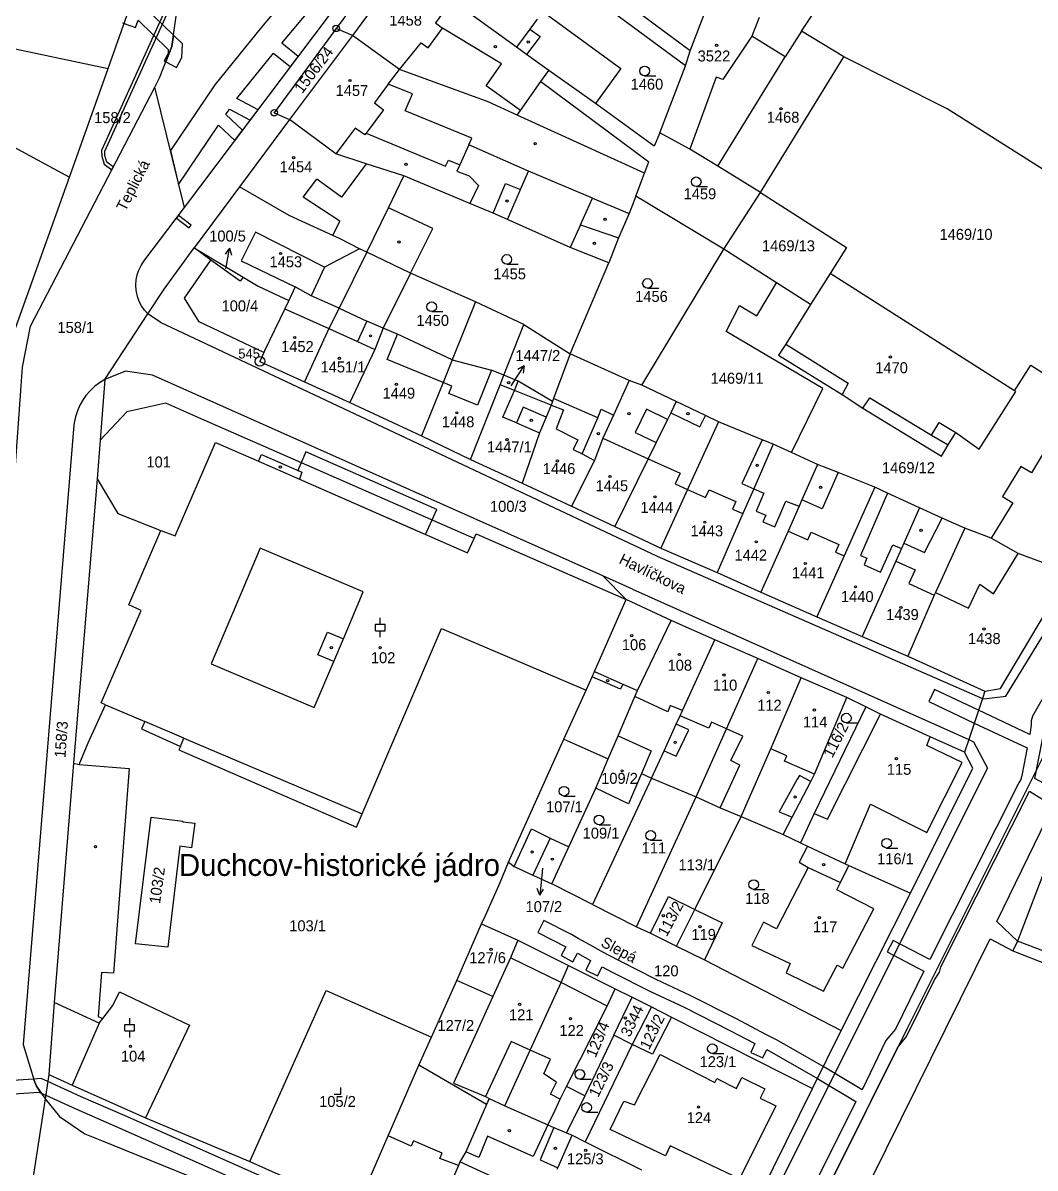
# Model space of a CAD drawing. Extents: x -784124 to -780570, y -980818 to -976926.
# Drawn here: x -782295.1 to -782138.1, y -979410.2 to -979232.7 of the extents above; entities that cross this region are included whole.
import ezdxf
from ezdxf.enums import TextEntityAlignment as Align

# ---------------------------------------------------------------- set-up
doc = ezdxf.new("R2010")
doc.units = 0
doc.header["$LTSCALE"] = 3.138375
doc.header["$MEASUREMENT"] = 0
doc.linetypes.add('0_051C', pattern=[0])
for name, color, linetype in [('1006', 1, 'CONTINUOUS'), ('1008', 1, 'CONTINUOUS'), ('101', 1, 'CONTINUOUS'), ('1016', 1, 'CONTINUOUS'), ('1029', 1, 'CONTINUOUS'), ('105', 1, 'CONTINUOUS'), ('18', 1, 'CONTINUOUS'), ('21800', 1, 'CONTINUOUS'), ('21900', 1, 'CONTINUOUS'), ('21999', 1, 'CONTINUOUS'), ('23700', 1, 'CONTINUOUS'), ('304', 1, 'CONTINUOUS'), ('318', 1, 'CONTINUOUS'), ('319', 1, 'CONTINUOUS'), ('402', 1, 'CONTINUOUS'), ('404', 1, 'CONTINUOUS')]:
    doc.layers.add(name, color=color, linetype=linetype)

# ---------------------------------------------------------------- blocks, each defined once
blk = doc.blocks.new('4_02$0')
at = {"layer": '404', "color": 255, "linetype": 'Continuous'}
blk.add_circle((-0.01, 0), 0.175, dxfattribs=at)
blk = doc.blocks.new('1029$1')
at = {"layer": '1029', "color": 6, "linetype": 'Continuous'}
for p, q in [((0, 3), (-0.5, 2)), ((0, 0), (0, 3)), ((0, 3), (0.5, 2))]:
    blk.add_line(p, q, dxfattribs=at)
blk = doc.blocks.new('3_04$3')
at = {"layer": '304', "color": 255, "linetype": 'Continuous'}
blk.add_line((0.01, 0), (1.76, 0), dxfattribs=at)
blk.add_circle((0.01, 0.75), 0.75, dxfattribs=at)
blk = doc.blocks.new('3_19$9')
at = {"layer": '319', "color": 255, "linetype": 'Continuous'}
for p, q in [((-1, 0), (0, 0)), ((0, 0), (0, 1))]:
    blk.add_line(p, q, dxfattribs=at)
blk = doc.blocks.new('1_01$18')
at = {"layer": '101', "color": 3, "linetype": 'Continuous'}
for radius in [0.75, 0.03]:
    blk.add_circle((0, 0), radius, dxfattribs=at)
blk = doc.blocks.new('1_05$19')
at = {"layer": '105', "color": 3, "linetype": 'Continuous'}
for radius in [0.5, 0.0303]:
    blk.add_circle((0, 0), radius, dxfattribs=at)
blk = doc.blocks.new('3_18$24')
at = {"layer": '318', "color": 255, "linetype": 'Continuous'}
for p, q in [((-0.75, 2), (0.75, 2)), ((-0.75, 1), (-0.75, 2)), ((0, 2), (0, 3)), ((0.75, 1), (0.75, 2)), ((-0.75, 1), (0.75, 1)), ((0, 0), (0, 1))]:
    blk.add_line(p, q, dxfattribs=at)

msp = doc.modelspace()

# ---------------------------------------------------------------- linework, layer by layer
at = {"layer": '1029', "color": 255, "linetype": 'Continuous'}
for p, q in [((-782263.64, -979270.81), (-782263.59, -979270.56)), ((-782219.4, -979288.93), (-782219.03, -979288.35)), ((-782214.54, -979363.73), (-782214.66, -979364.91))]:
    msp.add_line(p, q, dxfattribs=at)
at = {"layer": '21800', "color": 255, "linetype": 'Continuous'}
for p, q in [((-782228.62, -979229.17), (-782231.14, -979232.66)), ((-782215.37, -979232.09), (-782216.5, -979233.61)), ((-782232.26, -979236.53), (-782230.04, -979233.45)), ((-782231.14, -979232.66), (-782230.04, -979233.45)), ((-782220.89, -979239.02), (-782230.04, -979233.45)), ((-782216.5, -979233.61), (-782218.59, -979236.4)), ((-782216.5, -979233.61), (-782214.92, -979234.76)), ((-782301.58, -979235.59), (-782281.92, -979239.72)), ((-782236.74, -979239.9), (-782233.36, -979235.74)), ((-782233.36, -979235.74), (-782232.26, -979236.53)), ((-782214.92, -979234.76), (-782217, -979237.55)), ((-782223.3, -979242.43), (-782220.89, -979239.02)), ((-782187.35, -979254.89), (-782176.92, -979237.89)), ((-782238.46, -979242.17), (-782236.74, -979239.9)), ((-782217.96, -979246.21), (-782223.3, -979242.43)), ((-782214.81, -979241.76), (-782198.03, -979254.17)), ((-782142.7, -979337.05), (-782084.54, -979241.98)), ((-782305.75, -979246.9), (-782287.89, -979256.59)), ((-782225.99, -979251.58), (-782227.38, -979254.65)), ((-782216.71, -979255.65), (-782225.99, -979251.58)), ((-782241.9, -979254.5), (-782245.72, -979259.67)), ((-782227.38, -979254.65), (-782227.82, -979255.62)), ((-782198.7, -979255.93), (-782198.03, -979254.17)), ((-782251.66, -979259.67), (-782249.54, -979256.88)), ((-782245.72, -979259.67), (-782249.54, -979256.88)), ((-782217.96, -979258.49), (-782216.71, -979255.65)), ((-782206.79, -979259.82), (-782216.71, -979255.65)), ((-782219.99, -979263.12), (-782217.96, -979258.49)), ((-782245.95, -979263.41), (-782251.66, -979259.67)), ((-782208.66, -979263.98), (-782206.79, -979259.82)), ((-782206.79, -979259.82), (-782201.12, -979262.2)), ((-782241.8, -979268.18), (-782238.43, -979261.32)), ((-782247.06, -979265.61), (-782245.95, -979263.41)), ((-782208.66, -979263.98), (-782210.23, -979267.49)), ((-782208.66, -979263.98), (-782202.75, -979266)), ((-782259.04, -979265.12), (-782261.26, -979269.54)), ((-782248.36, -979270.52), (-782259.04, -979265.12)), ((-782242.93, -979267.66), (-782248.36, -979270.52)), ((-782261.26, -979269.54), (-782252.91, -979273.6)), ((-782248.36, -979270.52), (-782250.41, -979274.97)), ((-782246.09, -979276.86), (-782241.79, -979278.91)), ((-782273.83, -979279.08), (-782275.75, -979277.78)), ((-782254.52, -979277), (-782247.69, -979280.06)), ((-782273.83, -979279.08), (-782196.76, -979315.36)), ((-782247.69, -979280.06), (-782243.24, -979282.06)), ((-782241.79, -979278.91), (-782243.24, -979282.06)), ((-782239.26, -979280.01), (-782241.79, -979278.91)), ((-782243.24, -979282.06), (-782240.53, -979283.28)), ((-782238.64, -979284.86), (-782237.03, -979280.92)), ((-782176.83, -979282.45), (-782167.16, -979288.52)), ((-782229.97, -979288.4), (-782238.64, -979284.86)), ((-782228.57, -979284.92), (-782222.46, -979286.49)), ((-782222.46, -979286.49), (-782224.6, -979291.9)), ((-782220.54, -979287.25), (-782222.46, -979286.49)), ((-782218.3, -979288.2), (-782220.54, -979287.25)), ((-782228.58, -979288.96), (-782229.97, -979288.4)), ((-782229.06, -979290.14), (-782228.58, -979288.96)), ((-782218.91, -979289.64), (-782218.3, -979288.2)), ((-782213, -979291.36), (-782218.3, -979288.2)), ((-782167.16, -979288.52), (-782168.09, -979290.29)), ((-782224.6, -979291.9), (-782229.06, -979290.14)), ((-782220.68, -979293.79), (-782218.91, -979289.64)), ((-782205.95, -979293.9), (-782212.83, -979290.91)), ((-782164.84, -979292.38), (-782163.8, -979290.77)), ((-782163.8, -979290.77), (-782154.2, -979296.57)), ((-782272.94, -979291.61), (-782279.02, -979292.98)), ((-782267.83, -979293.89), (-782272.94, -979291.61)), ((-782217.54, -979292.24), (-782218.58, -979294.65)), ((-782213.95, -979293.77), (-782217.54, -979292.24)), ((-782213.22, -979291.94), (-782211.31, -979292.64)), ((-782211.31, -979292.64), (-782212.4, -979295.59)), ((-782205.95, -979293.9), (-782205.46, -979292.56)), ((-782205.46, -979292.56), (-782203.55, -979293.45)), ((-782198.4, -979292.57), (-782200.15, -979296.15)), ((-782195.17, -979294.16), (-782198.4, -979292.57)), ((-782279.02, -979292.98), (-782283.16, -979297.35)), ((-782225.16, -979312.59), (-782267.83, -979293.89)), ((-782218.58, -979294.65), (-782220.68, -979293.79)), ((-782208.4, -979299.45), (-782205.95, -979293.9)), ((-782194.66, -979293.13), (-782190.12, -979295.28)), ((-782190.12, -979295.28), (-782189.29, -979293.52)), ((-782154.2, -979296.57), (-782153.01, -979294.61)), ((-782153.01, -979294.61), (-782150.44, -979296.16)), ((-782218.58, -979294.65), (-782214.99, -979296.21)), ((-782212.4, -979295.59), (-782209.09, -979297.29)), ((-782200.15, -979296.15), (-782196.92, -979297.73)), ((-782209.09, -979297.29), (-782209.79, -979298.81)), ((-782205.2, -979297.03), (-782198.15, -979300.24)), ((-782180.49, -979297.29), (-782183.62, -979304.09)), ((-782154.2, -979296.57), (-782151.65, -979298.08)), ((-782209.79, -979298.81), (-782208.4, -979299.45)), ((-782208.4, -979299.45), (-782206.5, -979300.5)), ((-782258.58, -979300.63), (-782252.25, -979303.38)), ((-782198.15, -979300.24), (-782193.21, -979302.49)), ((-782193.21, -979302.49), (-782193.95, -979304.13)), ((-782168.69, -979302.39), (-782171.18, -979308.01)), ((-782193.95, -979304.13), (-782192.04, -979305)), ((-782192.04, -979305), (-782189.24, -979306.22)), ((-782189.24, -979306.22), (-782188.72, -979305.03)), ((-782188.72, -979305.03), (-782184.57, -979306.84)), ((-782183.62, -979304.09), (-782181.79, -979304.89)), ((-782181.79, -979304.89), (-782180.21, -979305.58)), ((-782184.57, -979306.84), (-782185.09, -979308.03)), ((-782180.21, -979305.58), (-782181.39, -979308.36)), ((-782178.49, -979310.79), (-782176.81, -979306.83)), ((-782176.81, -979306.83), (-782174.76, -979307.61)), ((-782171.18, -979308.01), (-782174.32, -979306.62)), ((-782161.02, -979305.55), (-782165.23, -979315.22)), ((-782185.09, -979308.03), (-782183.46, -979308.74)), ((-782181.39, -979308.36), (-782179.93, -979308.99)), ((-782179.93, -979308.99), (-782180.36, -979310)), ((-782180.36, -979310), (-782178.49, -979310.79)), ((-782155.32, -979314.76), (-782152.58, -979309.42)), ((-782278.72, -979322.86), (-782273.71, -979311.35)), ((-782176.46, -979311.44), (-782173.39, -979312.81)), ((-782173.39, -979312.81), (-782172.87, -979311.62)), ((-782172.87, -979311.62), (-782168.57, -979313.53)), ((-782258.32, -979314.08), (-782265.95, -979332.03)), ((-782242.34, -979320.88), (-782258.32, -979314.08)), ((-782168.57, -979313.53), (-782169.1, -979314.72)), ((-782162.1, -979317.82), (-782160.21, -979313.57)), ((-782160.21, -979313.57), (-782158.88, -979314.16)), ((-782158.52, -979313.34), (-782155.32, -979314.76)), ((-782196.76, -979315.36), (-782146.3, -979337.39)), ((-782169.1, -979314.72), (-782167.78, -979315.31)), ((-782165.23, -979315.22), (-782164.23, -979315.66)), ((-782164.23, -979315.66), (-782164.68, -979316.67)), ((-782144.6, -979321.16), (-782140.77, -979314.93)), ((-782164.68, -979316.67), (-782162.1, -979317.82)), ((-782159.75, -979316.1), (-782156.76, -979317.45)), ((-782156.76, -979317.45), (-782157.72, -979319.57)), ((-782200.6, -979320.47), (-782205.21, -979318.41)), ((-782245.43, -979328.16), (-782242.34, -979320.88)), ((-782200.6, -979320.47), (-782148.44, -979343.78)), ((-782157.72, -979319.57), (-782153.79, -979321.37)), ((-782153.62, -979320.99), (-782148.5, -979323.4)), ((-782148.5, -979323.4), (-782146.72, -979319.67)), ((-782146.72, -979319.67), (-782144.6, -979321.16)), ((-782276.78, -979323.76), (-782278.72, -979322.86)), ((-782282.99, -979338.08), (-782276.78, -979323.76)), ((-782249.37, -979330.63), (-782247.88, -979327.12)), ((-782247.88, -979327.12), (-782245.43, -979328.16)), ((-782246.93, -979331.67), (-782245.43, -979328.16)), ((-782249.97, -979338.82), (-782246.93, -979331.67)), ((-782246.93, -979331.67), (-782249.37, -979330.63)), ((-782265.95, -979332.03), (-782249.97, -979338.82)), ((-782206.48, -979333.23), (-782202.11, -979335.16)), ((-782202.47, -979335.97), (-782206.83, -979334.03)), ((-782202.11, -979335.16), (-782202.47, -979335.97)), ((-782202.11, -979335.16), (-782199.83, -979336.18)), ((-782195.1, -979339.45), (-782200.23, -979337.09)), ((-782146.1, -979337.48), (-782142.7, -979337.05)), ((-782282.31, -979338.37), (-782282.99, -979338.08)), ((-782194.75, -979338.5), (-782195.1, -979339.45)), ((-782192.83, -979339.28), (-782194.75, -979338.5)), ((-782146.3, -979337.39), (-782146.1, -979337.48)), ((-782188.73, -979342), (-782193.21, -979340.1)), ((-782170.32, -979356.14), (-782162.15, -979339.84)), ((-782270.15, -979343.54), (-782276.23, -979340.95)), ((-782193.82, -979346.36), (-782191.84, -979342.27)), ((-782191.84, -979342.27), (-782193.79, -979341.37)), ((-782188.32, -979341.08), (-782188.73, -979342)), ((-782186.02, -979342.11), (-782188.32, -979341.08)), ((-782183.49, -979343.25), (-782186.02, -979342.11)), ((-782270.7, -979344.83), (-782270.15, -979343.54)), ((-782270.15, -979343.54), (-782242.5, -979355.3)), ((-782185.32, -979347.04), (-782183.49, -979343.25)), ((-782135.28, -979343.18), (-782158, -979388.58)), ((-782148.44, -979343.78), (-782147.7, -979344.11)), ((-782147.7, -979344.11), (-782145.55, -979348.2)), ((-782195.69, -979345.51), (-782193.82, -979346.36)), ((-782176.63, -979346.3), (-782179.15, -979345.21)), ((-782186.98, -979354.37), (-782183.95, -979347.77)), ((-782183.95, -979347.77), (-782185.32, -979347.04)), ((-782177, -979347.15), (-782176.63, -979346.3)), ((-782172.37, -979349.16), (-782177, -979347.15)), ((-782145.55, -979348.2), (-782190.99, -979439.09)), ((-782174.71, -979349.34), (-782175.04, -979349.91)), ((-782172.94, -979350.26), (-782174.71, -979349.34)), ((-782175.04, -979349.91), (-782177.82, -979354.99)), ((-782177.82, -979354.99), (-782175.82, -979355.8)), ((-782172.39, -979355.23), (-782170.32, -979356.14)), ((-782133.41, -979355.42), (-782140.88, -979375.02)), ((-782213.36, -979359.06), (-782216.02, -979364.81)), ((-782173.34, -979363.6), (-782168.35, -979365.94)), ((-782211.67, -979381.42), (-782219.53, -979377.61)), ((-782204.54, -979385.09), (-782211.67, -979381.42)), ((-782283.28, -979387.76), (-782290.27, -979384.55)), ((-782283.28, -979387.76), (-782287.5, -979397.37)), ((-782283.28, -979387.76), (-782282.72, -979387.04)), ((-782158, -979388.58), (-782181.66, -979435.99)), ((-782219.38, -979390.58), (-782223.4, -979399.11)), ((-782216.44, -979391.92), (-782219.38, -979390.58)), ((-782213.3, -979393.35), (-782216.44, -979391.92)), ((-782214.34, -979395.62), (-782213.3, -979393.35)), ((-782212.36, -979396.89), (-782214.34, -979395.62)), ((-782213.29, -979398.77), (-782212.36, -979396.89)), ((-782207.96, -979399.01), (-782210.82, -979397.57)), ((-782211.79, -979399.51), (-782213.29, -979398.77)), ((-782213.73, -979403.53), (-782216, -979408.43)), ((-782212.81, -979403.92), (-782214.92, -979408.94)), ((-782234.93, -979406.81), (-782238.49, -979405.24)), ((-782234.57, -979405.99), (-782234.93, -979406.81)), ((-782230.13, -979407.93), (-782234.57, -979405.99)), ((-782223.07, -979405.25), (-782224.41, -979408.6)), ((-782216, -979408.43), (-782223.07, -979405.25)), ((-782230.49, -979408.75), (-782230.13, -979407.93)), ((-782224.41, -979408.6), (-782226.44, -979407.71)), ((-782227.59, -979409.82), (-782230.49, -979408.75)), ((-782214.44, -979415.16), (-782227.35, -979409.27)), ((-782214.92, -979408.94), (-782212.16, -979410.19))]:
    msp.add_line(p, q, dxfattribs=at)
for points in [[(-782238.46, -979242.17), (-782239.6, -979243.69), (-782240.62, -979245.05), (-782239.21, -979246.12), (-782241.91, -979249.77)], [(-782225.99, -979251.58), (-782225.52, -979250.54), (-782235.82, -979246.3), (-782234.71, -979243.66), (-782238.46, -979242.17)], [(-782241.91, -979249.77), (-782242.08, -979250), (-782243.59, -979248.95), (-782244.7, -979250.4), (-782246.61, -979252.97)], [(-782241.91, -979249.77), (-782229.59, -979254.85), (-782229.14, -979253.92), (-782227.38, -979254.65)], [(-782227.82, -979255.62), (-782225.91, -979256.38), (-782224.45, -979257.84), (-782225.82, -979260.63)], [(-782222.17, -979262.15), (-782220.29, -979257.54), (-782217.96, -979258.49)]]:
    msp.add_lwpolyline(points, dxfattribs=at)
at = {"layer": '21900', "color": 3, "linetype": 'Continuous'}
for p, q in [((-782174.4, -979233.92), (-782161.99, -979215.2)), ((-782238.27, -979222.27), (-782246.54, -979233.51)), ((-782192.37, -979239.33), (-782213.63, -979223.58)), ((-782236.06, -979223.79), (-782244, -979234.58)), ((-782191.62, -979236.98), (-782188.52, -979228.86)), ((-782180.96, -979231.79), (-782182.07, -979234.72)), ((-782246.54, -979233.51), (-782256.14, -979246.58)), ((-782244, -979234.58), (-782246.54, -979233.51)), ((-782167.8, -979237.9), (-782174.4, -979233.92)), ((-782244, -979234.58), (-782253.77, -979247.63)), ((-782192.37, -979239.33), (-782191.62, -979236.98)), ((-782196.33, -979249.71), (-782192.37, -979239.33)), ((-782180.74, -979258.96), (-782167.8, -979237.9)), ((-782206.34, -979245.14), (-782213.57, -979240.01)), ((-782270.09, -979261.3), (-782274.68, -979242.61)), ((-782256.14, -979246.58), (-782253.77, -979247.63)), ((-782253.77, -979247.63), (-782261.52, -979258.09)), ((-782191.69, -979252.23), (-782196.33, -979249.71)), ((-782261.52, -979258.09), (-782268.56, -979267.55)), ((-782186.43, -979267.72), (-782180.74, -979258.96)), ((-782186.43, -979267.72), (-782200.07, -979259.51)), ((-782276.36, -979269.62), (-782270.09, -979261.3)), ((-782265.96, -979269.43), (-782268.56, -979267.55)), ((-782268.56, -979267.55), (-782260.97, -979272.07)), ((-782199.14, -979288.84), (-782186.43, -979267.72)), ((-782261.41, -979272.7), (-782265.96, -979269.43)), ((-782241.8, -979268.18), (-782246.09, -979276.86)), ((-782235.02, -979271.45), (-782241.8, -979268.18)), ((-782235.02, -979271.45), (-782239.26, -979280.01)), ((-782224.96, -979275.92), (-782235.02, -979271.45)), ((-782210.26, -979283.95), (-782204.27, -979269.85)), ((-782169.95, -979271.5), (-782172.96, -979276.3)), ((-782141.32, -979289.71), (-782169.95, -979271.5)), ((-782260.97, -979272.07), (-782261.41, -979272.7)), ((-782224.96, -979275.92), (-782228.57, -979284.92)), ((-782217.46, -979279.44), (-782224.96, -979275.92)), ((-782282.41, -979287.93), (-782275.75, -979277.78)), ((-782257.77, -979283.76), (-782267.77, -979279)), ((-782217.46, -979279.44), (-782210.26, -979283.95)), ((-782201.08, -979288.08), (-782210.26, -979283.95)), ((-782251.45, -979288.31), (-782244.43, -979291.52)), ((-782225.71, -979300.36), (-782221.13, -979288.75)), ((-782199.14, -979288.84), (-782201.08, -979288.08)), ((-782193.8, -979291.38), (-782199.14, -979288.84)), ((-782244.43, -979291.52), (-782233.3, -979296.7)), ((-782233.3, -979296.7), (-782225.71, -979300.36)), ((-782175.95, -979299.28), (-782178.78, -979297.98)), ((-782171.88, -979301.13), (-782175.95, -979299.28)), ((-782225.71, -979300.36), (-782217.69, -979304)), ((-782283.63, -979303.34), (-782287.3, -979347.46)), ((-782217.69, -979304), (-782210.05, -979307.57)), ((-782210.05, -979307.57), (-782203.31, -979310.76)), ((-782203.31, -979310.76), (-782196.18, -979314.08)), ((-782144.94, -979312.53), (-782149.04, -979311)), ((-782196.18, -979314.08), (-782187.46, -979317.89)), ((-782187.46, -979317.89), (-782180.69, -979320.94)), ((-782180.69, -979320.94), (-782171.99, -979324.77)), ((-782194.6, -979325.3), (-782201.57, -979322.04)), ((-782171.99, -979324.77), (-782164.96, -979327.8)), ((-782187.81, -979328.32), (-782194.6, -979325.3)), ((-782181.17, -979331.23), (-782187.81, -979328.32)), ((-782164.96, -979327.8), (-782157.86, -979330.84)), ((-782174.42, -979334.19), (-782181.17, -979331.23)), ((-782157.86, -979330.84), (-782145.92, -979336.28)), ((-782167.36, -979337.23), (-782174.42, -979334.19)), ((-782211.21, -979343.73), (-782207.76, -979336.14)), ((-782164.41, -979338.71), (-782167.36, -979337.23)), ((-782219.84, -979362.76), (-782211.21, -979343.73)), ((-782211.21, -979343.73), (-782204.35, -979346.78)), ((-782204.35, -979346.78), (-782202.82, -979343.18)), ((-782149.09, -979345.72), (-782154.43, -979343.36)), ((-782287.3, -979347.46), (-782286.38, -979347.62)), ((-782286.38, -979347.62), (-782278.64, -979348.26)), ((-782206.27, -979351.31), (-782204.35, -979346.78)), ((-782199.2, -979349.05), (-782197.62, -979349.74)), ((-782210.44, -979360.41), (-782206.27, -979351.31)), ((-782197.62, -979349.74), (-782206.81, -979369.37)), ((-782197.62, -979349.74), (-782190.71, -979352.63)), ((-782199.99, -979372.82), (-782190.71, -979352.63)), ((-782190.93, -979370.12), (-782183.75, -979355.72)), ((-782183.75, -979355.72), (-782177.23, -979358.51)), ((-782177.23, -979358.51), (-782174.54, -979359.77)), ((-782174.54, -979359.77), (-782173.44, -979360.29)), ((-782173.44, -979360.29), (-782167.62, -979363.05)), ((-782213.1, -979366.16), (-782210.44, -979360.41)), ((-782219.84, -979362.76), (-782218.94, -979363.46)), ((-782167.62, -979363.05), (-782167.05, -979363.31)), ((-782167.05, -979363.31), (-782157.45, -979367.6)), ((-782206.81, -979369.37), (-782213.1, -979366.16)), ((-782197.81, -979373.78), (-782194.98, -979368.1)), ((-782194.98, -979368.1), (-782190.93, -979370.12)), ((-782168.22, -979388.87), (-782157.45, -979367.6)), ((-782206.81, -979369.37), (-782199.99, -979372.82)), ((-782193.76, -979375.8), (-782190.93, -979370.12)), ((-782227.85, -979381.12), (-782223.98, -979372.36)), ((-782223.98, -979372.36), (-782218.38, -979374.9)), ((-782199.99, -979372.82), (-782197.81, -979373.78)), ((-782197.81, -979373.78), (-782193.76, -979375.8)), ((-782218.38, -979374.9), (-782210.53, -979378.82)), ((-782193.76, -979375.8), (-782189.44, -979377.93)), ((-782140.88, -979375.02), (-782141.59, -979376.52)), ((-782189.44, -979377.93), (-782168.22, -979388.87)), ((-782210.53, -979378.82), (-782203.27, -979382.43)), ((-782222.26, -979383.63), (-782227.85, -979381.12)), ((-782203.27, -979382.43), (-782200.66, -979383.7)), ((-782203.48, -979389.61), (-782200.66, -979383.7)), ((-782200.66, -979383.7), (-782197.65, -979385.23)), ((-782197.65, -979385.23), (-782200.62, -979391.07)), ((-782197.65, -979385.23), (-782194.54, -979386.8)), ((-782194.54, -979386.8), (-782172.67, -979397.87)), ((-782233.7, -979394.24), (-782231.77, -979389.92)), ((-782200.62, -979391.07), (-782203.48, -979389.61)), ((-782172.67, -979397.87), (-782168.22, -979388.87)), ((-782200.62, -979391.07), (-782207.94, -979406.15)), ((-782291.09, -979395.7), (-782291.66, -979399.49)), ((-782223.23, -979400.37), (-782233.7, -979394.24)), ((-782182.96, -979418.67), (-782172.67, -979397.87)), ((-782291.66, -979399.49), (-782295.78, -979425.9)), ((-782222.83, -979399.45), (-782223.23, -979400.37)), ((-782222.83, -979399.45), (-782220.37, -979400.55)), ((-782220.37, -979400.55), (-782213.73, -979403.53)), ((-782276.1, -979402.44), (-782259.95, -979409.22)), ((-782210.83, -979404.75), (-782209.95, -979405.13)), ((-782209.95, -979405.13), (-782207.94, -979406.15)), ((-782207.94, -979406.15), (-782199.18, -979410.48)), ((-782259.95, -979409.22), (-782243.41, -979416.53))]:
    msp.add_line(p, q, dxfattribs=at)
for points in [[(-782270.09, -979261.3), (-782227.33, -979204.51), (-782203.73, -979173.43), (-782199.98, -979170.89), (-782196.94, -979170.64), (-782195.49, -979171.05)], [(-782191.62, -979236.98), (-782210.54, -979222.94), (-782206.84, -979218.44), (-782200.75, -979222.87), (-782197.73, -979218.89)], [(-782213.63, -979223.58), (-782215.39, -979226.04), (-782217.34, -979228.77), (-782202.37, -979239.74), (-782206.34, -979245.14)], [(-782213.57, -979240.01), (-782217, -979237.55), (-782218.59, -979236.4), (-782227.48, -979230), (-782228.62, -979229.17), (-782236.06, -979223.79)], [(-782302.35, -979331.4), (-782301.39, -979328.73), (-782298.39, -979287.32), (-782297.83, -979284.33), (-782287.89, -979256.59), (-782281.92, -979239.72), (-782278.06, -979228.85)], [(-782274.68, -979242.61), (-782273.94, -979241.18), (-782272.03, -979236.29), (-782271.36, -979231.61), (-782275.17, -979227.94)], [(-782174.4, -979233.92), (-782176.92, -979237.89), (-782182.07, -979234.72)], [(-782218.48, -979246.94), (-782222.96, -979244.9), (-782236.74, -979239.9), (-782244, -979234.58)], [(-782182.07, -979234.72), (-782186.58, -979241.45), (-782187.61, -979241.07), (-782191.69, -979252.23)], [(-782218.48, -979246.94), (-782217.96, -979246.21), (-782214.81, -979241.76), (-782213.57, -979240.01)], [(-782302.78, -979389.5), (-782298.51, -979332.32), (-782295.18, -979286.02), (-782293.95, -979279.66), (-782274.68, -979242.61)], [(-782196.33, -979249.71), (-782197.21, -979251.78), (-782206.34, -979245.14)], [(-782236.07, -979256.35), (-782241.9, -979254.5), (-782246.61, -979252.97), (-782253.77, -979247.63)], [(-782200.07, -979259.51), (-782198.7, -979255.93), (-782218.48, -979246.94)], [(-782180.74, -979258.96), (-782187.35, -979254.89), (-782191.69, -979252.23)], [(-782235.02, -979271.45), (-782231.54, -979264.53), (-782238.43, -979261.32), (-782236.07, -979256.35)], [(-782204.27, -979269.85), (-782210.23, -979267.49), (-782219.99, -979263.12), (-782222.17, -979262.15), (-782225.82, -979260.63), (-782236.07, -979256.35)], [(-782241.8, -979268.18), (-782242.93, -979267.66), (-782246.05, -979266.07), (-782247.06, -979265.61), (-782251.84, -979263.43), (-782253.82, -979262.5), (-782261.52, -979258.09)], [(-782200.07, -979259.51), (-782201.12, -979262.2), (-782202.75, -979266), (-782204.27, -979269.85)], [(-782275.75, -979277.78), (-782273.24, -979273.94), (-782268.56, -979267.55)], [(-782275.75, -979277.78), (-782276.275, -979277.191), (-782276.722, -979276.54), (-782277.082, -979275.838), (-782277.351, -979275.096), (-782277.524, -979274.327), (-782277.557, -979274.087), (-782277.601, -979273.299), (-782277.544, -979272.512), (-782277.389, -979271.738), (-782277.136, -979270.99), (-782276.792, -979270.28), (-782276.36, -979269.62)], [(-782267.77, -979279), (-782270.07, -979275.31), (-782265.96, -979269.43)], [(-782260.97, -979272.07), (-782258.62, -979273.46), (-782253.89, -979275.67)], [(-782246.09, -979276.86), (-782250.41, -979274.97), (-782252.91, -979273.6), (-782253.89, -979275.67)], [(-782253.89, -979275.67), (-782254.52, -979277), (-782257.65, -979283.49), (-782257.77, -979283.76)], [(-782246.09, -979276.86), (-782247.69, -979280.06), (-782251.45, -979288.31)], [(-782172.96, -979276.3), (-782176.83, -979282.45), (-782177.92, -979284.19), (-782168.09, -979290.29), (-782164.84, -979292.38), (-782152.68, -979299.85), (-782151.65, -979298.08), (-782150.44, -979296.16), (-782146.8, -979298.75), (-782141.13, -979289.83), (-782141.32, -979289.71)], [(-782239.26, -979280.01), (-782240.53, -979283.28), (-782244.43, -979291.52)], [(-782228.57, -979284.92), (-782237.03, -979280.92), (-782239.26, -979280.01)], [(-782221.13, -979288.75), (-782220.54, -979287.25), (-782217.46, -979279.44)], [(-782257.77, -979283.76), (-782258.37, -979285.13), (-782251.45, -979288.31)], [(-782210.26, -979283.95), (-782212.83, -979290.91), (-782213, -979291.36), (-782213.22, -979291.94)], [(-782228.57, -979284.92), (-782229.97, -979288.4), (-782233.3, -979296.7)], [(-782201.57, -979322.04), (-782205.21, -979318.41), (-782275.02, -979287.26), (-782279.24, -979286.65), (-782282.41, -979287.93)], [(-782282.41, -979287.93), (-782283.236, -979288.44), (-782284.006, -979289.033), (-782284.711, -979289.702), (-782285.343, -979290.439), (-782285.787, -979291.066), (-782286.273, -979291.907), (-782286.67, -979292.793), (-782286.974, -979293.716), (-782287.182, -979294.665), (-782287.29, -979295.63)], [(-782282.41, -979287.93), (-782283.16, -979297.35), (-782283.63, -979303.34)], [(-782201.08, -979288.08), (-782203.55, -979293.45), (-782205.2, -979297.03), (-782206.5, -979300.5), (-782210.05, -979307.57)], [(-782213.22, -979291.94), (-782213.95, -979293.77), (-782214.99, -979296.21), (-782217.69, -979304)], [(-782193.8, -979291.38), (-782194.66, -979293.13), (-782195.17, -979294.16), (-782196.92, -979297.73), (-782198.15, -979300.24), (-782203.31, -979310.76)], [(-782187.24, -979294.5), (-782189.29, -979293.52), (-782193.8, -979291.38)], [(-782187.24, -979294.5), (-782192.04, -979305), (-782196.18, -979314.08)], [(-782178.78, -979297.98), (-782180.49, -979297.29), (-782187.24, -979294.5)], [(-782287.29, -979295.63), (-782295.08, -979391.08), (-782293.4, -979396.63), (-782293.03, -979397.52), (-782291.66, -979399.49)], [(-782283.63, -979303.34), (-782280.42, -979308.72), (-782273.71, -979311.35), (-782271.53, -979312.21), (-782265.26, -979297.71), (-782258.58, -979300.63), (-782258.12, -979299.58), (-782251.88, -979302.3), (-782252.25, -979303.38), (-782226.18, -979314.83), (-782225.16, -979312.59), (-782224.83, -979311.87), (-782201.57, -979322.04)], [(-782178.78, -979297.98), (-782181.79, -979304.89), (-782183.46, -979308.74), (-782187.46, -979317.89)], [(-782135.61, -979300.07), (-782136.86, -979299.3), (-782138.72, -979302.42), (-782140.36, -979301.44), (-782143.22, -979306.07), (-782141.59, -979307.06), (-782144.94, -979312.53)], [(-782171.88, -979301.13), (-782174.32, -979306.62), (-782174.76, -979307.61), (-782176.46, -979311.44), (-782180.69, -979320.94)], [(-782163.02, -979304.62), (-782168.69, -979302.39), (-782171.88, -979301.13)], [(-782163.02, -979304.62), (-782167.78, -979315.31), (-782171.99, -979324.77)], [(-782156.08, -979307.86), (-782161.02, -979305.55), (-782163.02, -979304.62)], [(-782156.08, -979307.86), (-782158.52, -979313.34), (-782158.88, -979314.16), (-782159.75, -979316.1), (-782164.96, -979327.8)], [(-782149.04, -979311), (-782152.58, -979309.42), (-782156.08, -979307.86)], [(-782149.04, -979311), (-782153.62, -979320.99), (-782153.79, -979321.37), (-782157.86, -979330.84)], [(-782132.8, -979317.89), (-782140.77, -979314.93), (-782144.94, -979312.53)], [(-782145.92, -979336.28), (-782143.51, -979335.84), (-782132.8, -979317.89)], [(-782207.76, -979336.14), (-782206.83, -979334.03), (-782206.48, -979333.23), (-782201.57, -979322.04)], [(-782243.37, -979357.38), (-782242.5, -979355.3), (-782230.19, -979326.55), (-782207.76, -979336.14)], [(-782202.82, -979343.18), (-782200.23, -979337.09), (-782199.83, -979336.18), (-782194.6, -979325.3)], [(-782197.62, -979349.74), (-782195.69, -979345.51), (-782193.79, -979341.37), (-782193.21, -979340.1), (-782192.83, -979339.28), (-782187.81, -979328.32)], [(-782190.71, -979352.63), (-782186.02, -979342.11), (-782181.17, -979331.23)], [(-782183.75, -979355.72), (-782179.15, -979345.21), (-782174.42, -979334.19)], [(-782177.23, -979358.51), (-782175.82, -979355.8), (-782172.94, -979350.26), (-782172.37, -979349.16), (-782167.36, -979337.23)], [(-782145.92, -979336.28), (-782146.3, -979337.39), (-782148.44, -979343.78), (-782149.09, -979345.72)], [(-782286.38, -979347.62), (-782285, -979344.3), (-782282.31, -979338.37), (-782276.23, -979340.95)], [(-782164.41, -979338.71), (-782172.39, -979355.23), (-782174.54, -979359.77)], [(-782154.43, -979343.36), (-782162.15, -979339.84), (-782164.41, -979338.71)], [(-782276.23, -979340.95), (-782276.75, -979342.12), (-782270.7, -979344.83), (-782270.93, -979345.39), (-782243.37, -979357.38)], [(-782202.82, -979343.18), (-782197.69, -979345.51), (-782199.2, -979349.05)], [(-782167.62, -979363.05), (-782163.68, -979353.8), (-782154.92, -979358.19), (-782149.46, -979347.31), (-782154.95, -979344.7), (-782154.43, -979343.36)], [(-782157.45, -979367.6), (-782147.81, -979348.22), (-782149.09, -979345.72)], [(-782287.3, -979347.46), (-782290.27, -979384.55), (-782291.09, -979395.7)], [(-782140.88, -979375.02), (-782144.1, -979371.99), (-782135.35, -979354.07), (-782133.41, -979355.42), (-782132.05, -979352.31), (-782133.37, -979350.86), (-782130.09, -979347.13)], [(-782278.64, -979348.26), (-782281.08, -979380.01), (-782282.93, -979379.87), (-782283.46, -979386.7), (-782282.72, -979387.04)], [(-782199.2, -979349.05), (-782201.19, -979353.72), (-782206.27, -979351.31)], [(-782190.71, -979352.63), (-782186.98, -979354.37), (-782183.75, -979355.72)], [(-782272.64, -979375.99), (-782277.65, -979375.45), (-782275.24, -979355.83), (-782270.3, -979356.43), (-782270.31, -979356.55), (-782268.48, -979356.73), (-782268.97, -979360.54), (-782270.8, -979360.33), (-782272.64, -979375.99)], [(-782218.94, -979363.46), (-782216.25, -979357.64), (-782213.36, -979359.06), (-782210.44, -979360.41)], [(-782173.44, -979360.29), (-782174.75, -979362.8), (-782173.34, -979363.6), (-782178.23, -979373.12), (-782180.29, -979372.09), (-782182.1, -979375.72), (-782176.12, -979378.5), (-782176.78, -979379.93), (-782170.96, -979382.8), (-782168.84, -979378.75), (-782167.96, -979379.21), (-782163.16, -979370), (-782168.92, -979367.09), (-782168.35, -979365.94), (-782167.05, -979363.31)], [(-782114.21, -979359.79), (-782118.63, -979370.34), (-782124.8, -979367.75), (-782125.44, -979369.35), (-782125.07, -979369.49), (-782126.23, -979372.47), (-782134, -979369.45), (-782136.79, -979376.61), (-782140.88, -979375.02)], [(-782223.98, -979372.36), (-782223.39, -979371.07), (-782221.09, -979365.93), (-782219.84, -979362.76)], [(-782218.94, -979363.46), (-782216.02, -979364.81), (-782213.1, -979366.16)], [(-782190.93, -979370.12), (-782186.66, -979372.17), (-782189.44, -979377.93)], [(-782218.38, -979374.9), (-782219.53, -979377.61), (-782222.26, -979383.63)], [(-782172.23, -979444.95), (-782174.98, -979435.07), (-782145.11, -979374.67), (-782141.59, -979376.52)], [(-782141.59, -979376.52), (-782113.93, -979387.4), (-782084.2, -979399.23), (-782080.11, -979389.63)], [(-782220.37, -979400.55), (-782216.44, -979391.92), (-782211.67, -979381.42), (-782210.53, -979378.82)], [(-782231.77, -979389.92), (-782230.05, -979386.08), (-782227.85, -979381.12)], [(-782282.72, -979387.04), (-782281.16, -979385.01), (-782280.16, -979382.9), (-782269.27, -979388.07), (-782276.1, -979402.44)], [(-782259.95, -979409.22), (-782248.07, -979382.71), (-782231.77, -979389.92)], [(-782213.73, -979403.53), (-782212.82, -979401.82), (-782211.79, -979399.51), (-782210.82, -979397.57), (-782204.54, -979385.09), (-782203.27, -979382.43)], [(-782222.26, -979383.63), (-782228.35, -979397.06), (-782223.4, -979399.11), (-782222.83, -979399.45)], [(-782194.54, -979386.8), (-782197.46, -979392.57), (-782200.62, -979391.07)], [(-782203.48, -979389.61), (-782207.96, -979399.01), (-782210.83, -979404.75)], [(-782183.63, -979396.17), (-782180.07, -979397.94), (-782180.78, -979399.36), (-782178.34, -979400.58), (-782183.99, -979411.91), (-782194.73, -979406.79), (-782195.47, -979408.32), (-782204.04, -979404.23), (-782201.95, -979399.85), (-782200.27, -979400.4), (-782196.31, -979392.62), (-782187.82, -979396.94), (-782187.5, -979396.32), (-782184.47, -979397.86), (-782183.63, -979396.17)], [(-782291.09, -979395.7), (-782287.5, -979397.37), (-782276.1, -979402.44)], [(-782243.41, -979416.53), (-782238.49, -979405.24), (-782233.7, -979394.24)], [(-782291.66, -979399.49), (-782289.43, -979402.23), (-782285.52, -979404.91), (-782282.96, -979405.96), (-782195.47, -979441.38)], [(-782223.23, -979400.37), (-782226.44, -979407.71), (-782227.35, -979409.27), (-782227.59, -979409.82), (-782232.54, -979421.12)], [(-782213.73, -979403.53), (-782212.81, -979403.92), (-782210.83, -979404.75)], [(-782212.27, -979410.4), (-782212.16, -979410.19), (-782209.95, -979405.13)]]:
    msp.add_lwpolyline(points, dxfattribs=at)
at = {"layer": '21999', "color": 3, "linetype": 'Continuous'}
for p, q in [((-782178.24, -979272.94), (-782186.43, -979267.72)), ((-782172.96, -979276.3), (-782178.24, -979272.94))]:
    msp.add_line(p, q, dxfattribs=at)
for points in [[(-782127.1, -979261.58), (-782151.76, -979245.96), (-782167.8, -979237.9)], [(-782180.74, -979258.96), (-782167.41, -979267.47), (-782169.95, -979271.5)], [(-782175.95, -979299.28), (-782171.07, -979289.36), (-782186.04, -979280.5), (-782183.99, -979276.49), (-782181.28, -979278.05), (-782178.24, -979272.94)], [(-782141.32, -979289.71), (-782138.81, -979285.71), (-782131.56, -979290.34)], [(-782213.22, -979291.94), (-782218.91, -979289.64), (-782221.13, -979288.75)]]:
    msp.add_lwpolyline(points, dxfattribs=at)
at = {"layer": '23700', "color": 255, "linetype": '0_051C'}
for points in [[(-782231.55, -979201.73), (-782258.14, -979233.3), (-782265.36, -979242.25), (-782272.26, -979252.45), (-782272.26, -979252.45), (-782270.98, -979257.69), (-782264.78, -979248.53), (-782262.26, -979250.9), (-782261.05, -979249.29), (-782263.65, -979246.86), (-782263.09, -979246.04), (-782259.88, -979247.73), (-782258.66, -979246.12), (-782261.94, -979244.39), (-782256.25, -979237.32), (-782253.64, -979239.45), (-782252.43, -979237.85), (-782254.99, -979235.77), (-782247.35, -979226.7)], [(-782279.68, -979232.64), (-782279.44, -979232.73), (-782277.65, -979233.37), (-782277.24, -979232.24), (-782272.59, -979236.77), (-782272.62, -979237.41), (-782273.23, -979238.54), (-782272.96, -979238.68), (-782272.03, -979236.29), (-782271.78, -979234.54), (-782277.74, -979228.75)], [(-782273.43, -979231.43), (-782282.93, -979252.45), (-782282.91, -979253.3), (-782282.53, -979254.56), (-782281.35, -979255.44), (-782281.35, -979255.44), (-782281.12, -979254.99), (-782282.09, -979254.26), (-782282.41, -979253.22), (-782282.43, -979252.55), (-782272.83, -979231.33)], [(-782132.84, -979330.23), (-782138.56, -979340.16), (-782138.78, -979340.89), (-782138.74, -979341.51), (-782138.99, -979342.97), (-782146.92, -979339.24), (-782153.77, -979336.02), (-782154.65, -979337.88), (-782147.58, -979341.21), (-782139.36, -979345.07), (-782140.16, -979349.07), (-782140.34, -979349.96), (-782140.66, -979350.46), (-782154.49, -979377.88), (-782160.17, -979374.91), (-782161.11, -979376.71), (-782155.41, -979379.71), (-782159.81, -979388.7), (-782161.29, -979390.43), (-782164.96, -979398.1), (-782170.42, -979394.82), (-782171, -979394.49), (-782178.13, -979390.4), (-782179.79, -979389.54), (-782184.55, -979387.05), (-782191.66, -979383.44), (-782196.92, -979380.96), (-782202.71, -979378.03), (-782205.28, -979376.68), (-782206.63, -979375.93), (-782209.03, -979374.6), (-782210.07, -979374.02), (-782214.32, -979371.85), (-782215.26, -979373.69), (-782210.9, -979375.91), (-782211.64, -979377.27), (-782209.84, -979378.25), (-782209.12, -979376.9), (-782207.11, -979378.02), (-782207.83, -979379.53), (-782205.99, -979380.41), (-782205.31, -979379), (-782203.65, -979379.87), (-782197.82, -979382.82), (-782192.56, -979385.29), (-782185.49, -979388.89), (-782181.59, -979390.92), (-782182.21, -979392.3), (-782180.35, -979393.14), (-782179.76, -979391.83), (-782171.91, -979396.34), (-782171.46, -979396.6), (-782165.94, -979399.91), (-782177.46, -979422.99)], [(-782134.91, -979351.55), (-782138.21, -979349.81), (-782136.93, -979343.52)], [(-782176.56, -979425.77), (-782163.64, -979399.88), (-782159.5, -979391.59), (-782158.07, -979389.84), (-782153.76, -979381.03), (-782152.98, -979379.85), (-782152.76, -979379.03), (-782139.02, -979351.79), (-782135.35, -979354.07)], [(-782241.23, -979419), (-782279.26, -979402.11), (-782286.09, -979399.15), (-782291.26, -979396.81), (-782292.27, -979396.35), (-782293.46, -979396.42), (-782293.4, -979396.63), (-782293.03, -979397.52), (-782292.28, -979398.6), (-782291.57, -979398.92), (-782286.93, -979401.03), (-782280.08, -979404.01), (-782242.13, -979420.85)]]:
    msp.add_lwpolyline(points, dxfattribs=at)
for points in [[(-782270.5, -979238.01), (-782270.37, -979235.91), (-782271.78, -979234.54), (-782272.03, -979236.29), (-782272.96, -979238.68), (-782271.33, -979239.56), (-782270.5, -979238.01)], [(-782271.02, -979262.53), (-782271.32, -979262.93), (-782269.34, -979264.41), (-782269.04, -979264.01), (-782271.02, -979262.53)], [(-782232.68, -979311.98), (-782230.94, -979308.09), (-782251.23, -979299.17), (-782252.48, -979302.04), (-782251.88, -979302.3), (-782252.25, -979303.38), (-782232.68, -979311.98)], [(-782293.46, -979396.42), (-782300.71, -979396.88), (-782301.43, -979396.96), (-782302.09, -979397.12), (-782301.55, -979399.1), (-782301.09, -979399), (-782300.53, -979398.94), (-782292.65, -979398.43), (-782292.28, -979398.6), (-782293.03, -979397.52), (-782293.4, -979396.63), (-782293.46, -979396.42)]]:
    msp.add_lwpolyline(points, close=True, dxfattribs=at)

# ---------------------------------------------------------------- block references
at = {"layer": '101', "color": 0, "linetype": 'ByBlock'}
msp.add_blockref('1_01$18', (-782258.37, -979285.13), dxfattribs=at)
at = {"layer": '1029', "color": 0, "linetype": 'ByBlock'}
for p, rotation in [((-782263.59, -979270.56), 350.0000000000001), ((-782219.03, -979288.35), 327), ((-782214.66, -979364.91), 174)]:
    msp.add_blockref('1029$1', p, dxfattribs=dict(at, rotation=rotation))
at = {"layer": '105', "color": 0, "linetype": 'ByBlock'}
for p in [(-782246.54, -979233.51), (-782256.14, -979246.58)]:
    msp.add_blockref('1_05$19', p, dxfattribs=at)
at = {"layer": '304', "color": 0, "linetype": 'ByBlock'}
for p in [(-782198.71, -979240.85), (-782190.72, -979258.04), (-782220.09, -979270.08), (-782198.27, -979273.8), (-782231.74, -979277.42), (-782167.45, -979341.2), (-782211.23, -979352.53), (-782205.78, -979356.98), (-782197.79, -979359.39), (-782161.19, -979360.59), (-782181.81, -979367), (-782188.2, -979392.47), (-782208.76, -979396.43), (-782207.72, -979401.57)]:
    msp.add_blockref('3_04$3', p, dxfattribs=at)
at = {"layer": '318', "color": 0, "linetype": 'ByBlock'}
for p in [(-782239.71, -979327.9), (-782278.55, -979389.96)]:
    msp.add_blockref('3_18$24', p, dxfattribs=at)
at = {"layer": '319', "color": 0, "linetype": 'ByBlock'}
msp.add_blockref('3_19$9', (-782245.83, -979398.74), dxfattribs=at)
at = {"layer": '402', "color": 0, "linetype": 'ByBlock'}
for p in [(-782216.75, -979235.62), (-782221.84, -979236.34), (-782215.67, -979251.38), (-782235.69, -979254.57), (-782220.05, -979260.27), (-782204.83, -979263.09), (-782236.8, -979266.62), (-782206.49, -979266.83), (-782241.21, -979281.17), (-782216.28, -979294.26), (-782201.13, -979293.25), (-782191.97, -979293.26), (-782205.86, -979296.34), (-782255.18, -979301.53), (-782181.24, -979301.24), (-782171.41, -979304.66), (-782155.83, -979311.35), (-782247.3, -979329.52), (-782204.43, -979334.64), (-782193.96, -979344.22), (-782175.35, -979352.69), (-782283.86, -979360.4), (-782216.14, -979361.22), (-782170.93, -979363.16), (-782219.67, -979404.4), (-782212.53, -979407.16)]:
    msp.add_blockref('4_02$0', p, dxfattribs=at)
at = {"layer": '404', "color": 0, "linetype": 'ByBlock'}
for p in [(-782187.54, -979236.11), (-782244.4, -979241.58), (-782177.53, -979245.97), (-782253.14, -979253.56), (-782255.16, -979268.41), (-782252.95, -979281.43), (-782246.03, -979284.65), (-782160.57, -979284.45), (-782237.2, -979288.71), (-782219.77, -979288.42), (-782227.82, -979293.11), (-782220.04, -979297.26), (-782212.23, -979300.58), (-782204.05, -979302.98), (-782197.09, -979306.14), (-782189.36, -979310.07), (-782181.39, -979313.11), (-782173.79, -979316.48), (-782165.99, -979320.09), (-782158.95, -979323.3), (-782146.07, -979326.63), (-782200.7, -979327.67), (-782239.71, -979329.52), (-782193.31, -979330.58), (-782186.4, -979333.77), (-782179.53, -979336.48), (-782172.37, -979339.2), (-782159.64, -979346.72), (-782202.18, -979348.62), (-782212.99, -979362.32), (-782195.78, -979371.1), (-782190.1, -979372.78), (-782171.61, -979371.39), (-782222.51, -979376.31), (-782218.09, -979384.84), (-782210.19, -979387.04), (-782201.68, -979386.93), (-782198.25, -979388.19), (-782278.43, -979391.34), (-782190.34, -979400.73), (-782207.83, -979407.47)]:
    msp.add_blockref('4_02$0', p, dxfattribs=at)

# ---------------------------------------------------------------- texts
at = {"layer": '1006', "color": 255, "linetype": 'Continuous'}
msp.add_text('Duchcov-historické jádro', height=3.4, dxfattribs=at).set_placement((-782246.03, -979365.94), align=Align.BOTTOM_CENTER)
at = {"layer": '1008', "color": 255, "linetype": 'Continuous'}
msp.add_text('Teplická', height=1.7, rotation=63, dxfattribs=at).set_placement((-782278.06, -979257.84), align=Align.MIDDLE_CENTER)
for s, rotation, p in [('Havlíčkova', 334, (-782203.04, -979316.84)), ('Slepá', 332, (-782205.87, -979376.2))]:
    msp.add_text(s, height=1.7, rotation=rotation, dxfattribs=at).set_placement(p, align=Align.BOTTOM_LEFT)
at = {"layer": '1016', "color": 174, "linetype": 'Continuous'}
msp.add_text('545', height=1.5, dxfattribs=at).set_placement((-782258.37, -979285.13), align=Align.BOTTOM_RIGHT)
at = {"layer": '18', "color": 255, "linetype": 'Continuous'}
for s, p in [('1458', (-782238.3, -979233.59)), ('3522', (-782190.48, -979239.14)), ('1460', (-782200.88, -979243.51)), ('1457', (-782246.63, -979244.49)), ('158/2', (-782284.08, -979248.7)), ('1468', (-782179.76, -979248.65)), ('1454', (-782255.3, -979256.32)), ('1459', (-782192.66, -979260.51)), ('1469/10', (-782152.97, -979266.8)), ('1469/13', (-782180.51, -979268.57)), ('1453', (-782256.88, -979271.05)), ('1455', (-782222.17, -979272.92)), ('1456', (-782200.17, -979276.42)), ('1450', (-782234.1, -979280.14)), ('158/1', (-782289.77, -979281.23)), ('1452', (-782255.08, -979284.2)), ('1451/1', (-782248.96, -979287.36)), ('1470', (-782162.94, -979287.48)), ('1469/11', (-782188.47, -979289.11)), ('1449', (-782239.35, -979291.43)), ('1448', (-782230.17, -979295.86)), ('1447/1', (-782223.16, -979299.76)), ('101', (-782275.97, -979302.09)), ('1446', (-782214.51, -979303.12)), ('1469/12', (-782161.9, -979302.98)), ('1445', (-782206.32, -979305.78)), ('1444', (-782199.35, -979309.13)), ('1443', (-782191.59, -979312.77)), ('1441', (-782175.86, -979319.26)), ('1440', (-782168.26, -979322.96)), ('1439', (-782161.25, -979325.75)), ('106', (-782202.24, -979330.42)), ('1438', (-782148.55, -979329.48)), ('102', (-782241.16, -979332.44)), ('108', (-782195.15, -979333.61)), ('110', (-782188.13, -979336.69)), ('112', (-782181.24, -979339.82)), ('114', (-782174.16, -979342.41)), ('115', (-782161.14, -979349.75)), ('107/1', (-782213.99, -979355.56)), ('109/1', (-782208.31, -979359.65)), ('111', (-782199.16, -979361.94)), ('116/1', (-782162.65, -979363.62)), ('113/1', (-782193.45, -979364.56)), ('118', (-782183.12, -979369.78)), ('103/1', (-782253.82, -979374.01)), ('117', (-782172.61, -979374.17)), ('119', (-782191.45, -979375.35)), ('120', (-782197.24, -979381)), ('121', (-782219.74, -979387.81)), ('122', (-782211.92, -979390.25)), ('104', (-782279.93, -979394.23)), ('123/1', (-782190.18, -979395.08)), ('105/2', (-782249.18, -979401.25)), ('124', (-782192.17, -979403.76))]:
    msp.add_text(s, height=1.7, dxfattribs=at).set_placement(p, align=Align.BOTTOM_LEFT)
for s, rotation, p in [('1506/24', 53, (-782251.4, -979244.03)), ('158/3', 86, (-782288.02, -979346.69)), ('116/2', 63, (-782169.14, -979346.97)), ('103/2', 82, (-782273.36, -979369.38)), ('113/2', 62, (-782194.83, -979374.7)), ('3344', 64, (-782200.54, -979390.25)), ('123/4', 67, (-782205.85, -979393.42)), ('123/3', 64, (-782205.46, -979399.61))]:
    msp.add_text(s, height=1.7, rotation=rotation, dxfattribs=at).set_placement(p, align=Align.BOTTOM_LEFT)
for s, p in [('100/5', (-782263.39, -979267.06)), ('100/4', (-782261.47, -979277.89)), ('1447/2', (-782215.27, -979285.59)), ('100/3', (-782219.84, -979308.97)), ('127/6', (-782223.06, -979378.96)), ('127/2', (-782227.99, -979389.47)), ('125/3', (-782207.91, -979410.14))]:
    msp.add_text(s, height=1.7, dxfattribs=at).set_placement(p, align=Align.BOTTOM_CENTER)
for s, p in [('1442', (-782182.24, -979315.17)), ('109/2', (-782202.6, -979349.79))]:
    msp.add_text(s, height=1.7, dxfattribs=at).set_placement(p, align=Align.MIDDLE_CENTER)
msp.add_text('107/2', height=1.7, dxfattribs=at).set_placement((-782211.49, -979368.83), align=Align.TOP_RIGHT)
msp.add_text('123/2', height=1.7, rotation=64, dxfattribs=at).set_placement((-782196.31, -979389.67), align=Align.BOTTOM_CENTER)

doc.saveas('drawing.dxf')
